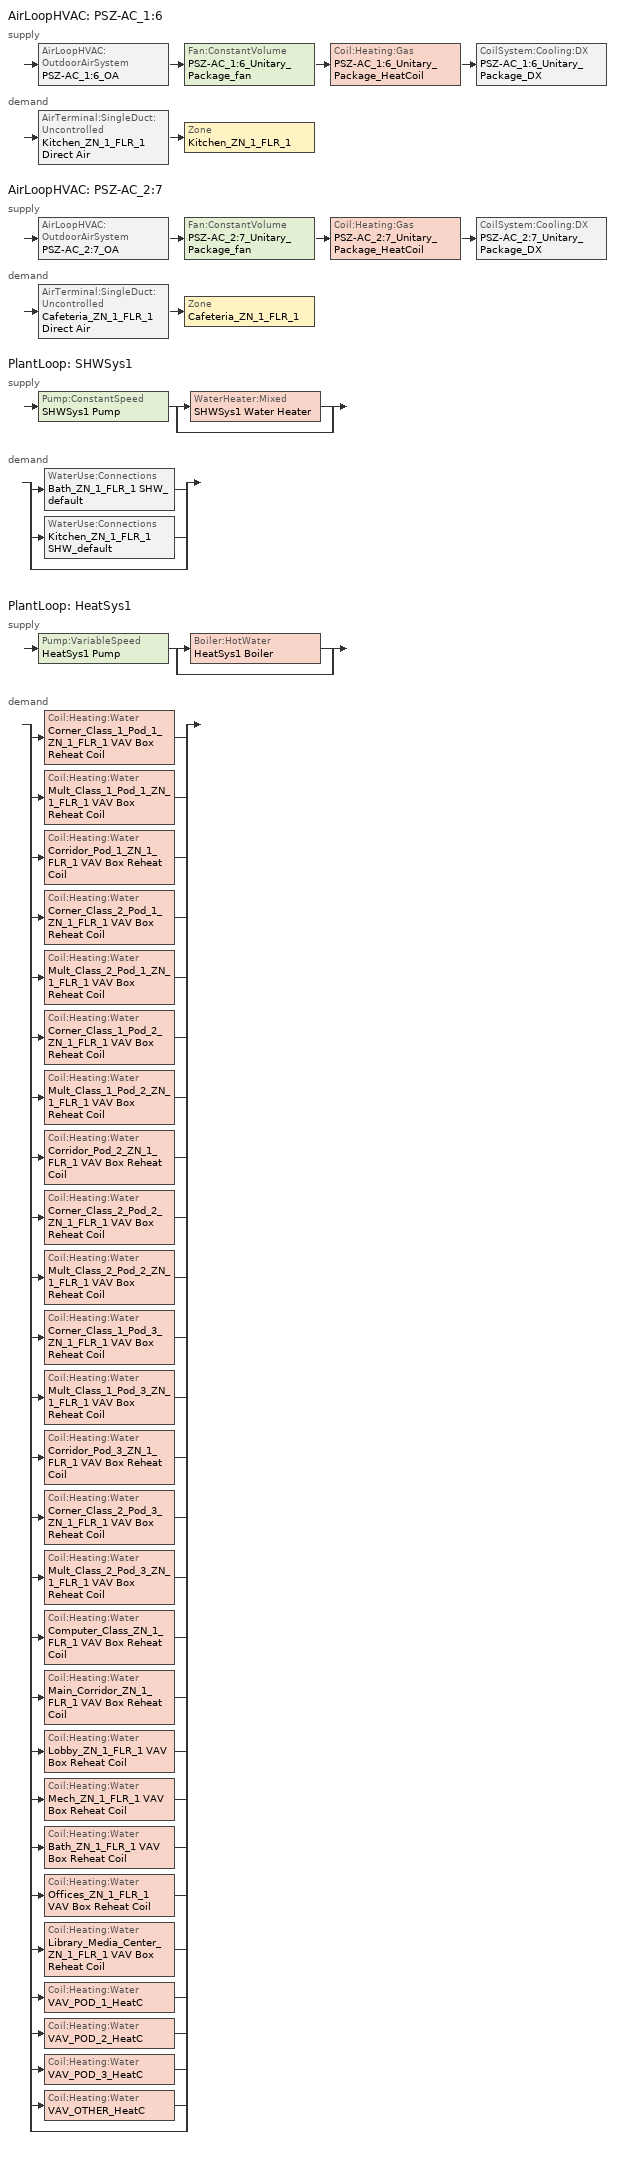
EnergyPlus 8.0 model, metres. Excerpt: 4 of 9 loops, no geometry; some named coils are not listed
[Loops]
AirLoopHVAC 'PSZ-AC_1:6'
 supply: AirLoopHVAC:OutdoorAirSystem 'PSZ-AC_1:6_OA' > Fan:ConstantVolume 'PSZ-AC_1:6_Unitary_Package_fan' > Coil:Heating:Gas 'PSZ-AC_1:6_Unitary_Package_HeatCoil' > CoilSystem:Cooling:DX 'PSZ-AC_1:6_Unitary_Package_DX'
 demand: AirTerminal:SingleDuct:Uncontrolled 'Kitchen_ZN_1_FLR_1 Direct Air' > Zone 'Kitchen_ZN_1_FLR_1'
AirLoopHVAC 'PSZ-AC_2:7'
 supply: AirLoopHVAC:OutdoorAirSystem 'PSZ-AC_2:7_OA' > Fan:ConstantVolume 'PSZ-AC_2:7_Unitary_Package_fan' > Coil:Heating:Gas 'PSZ-AC_2:7_Unitary_Package_HeatCoil' > CoilSystem:Cooling:DX 'PSZ-AC_2:7_Unitary_Package_DX'
 demand: AirTerminal:SingleDuct:Uncontrolled 'Cafeteria_ZN_1_FLR_1 Direct Air' > Zone 'Cafeteria_ZN_1_FLR_1'
PlantLoop 'SHWSys1'
 supply: Pump:ConstantSpeed 'SHWSys1 Pump' > split
  | WaterHeater:Mixed 'SHWSys1 Water Heater'
  | bypass
 demand: split
  | WaterUse:Connections 'Bath_ZN_1_FLR_1 SHW_default'
  | WaterUse:Connections 'Kitchen_ZN_1_FLR_1 SHW_default'
  | bypass
PlantLoop 'HeatSys1'
 supply: Pump:VariableSpeed 'HeatSys1 Pump' > split
  | Boiler:HotWater 'HeatSys1 Boiler'
  | bypass
 demand: split
  | Coil:Heating:Water 'Corner_Class_1_Pod_1_ZN_1_FLR_1 VAV Box Reheat Coil'
  | Coil:Heating:Water 'Mult_Class_1_Pod_1_ZN_1_FLR_1 VAV Box Reheat Coil'
  | Coil:Heating:Water 'Corridor_Pod_1_ZN_1_FLR_1 VAV Box Reheat Coil'
  | Coil:Heating:Water 'Corner_Class_2_Pod_1_ZN_1_FLR_1 VAV Box Reheat Coil'
  | Coil:Heating:Water 'Mult_Class_2_Pod_1_ZN_1_FLR_1 VAV Box Reheat Coil'
  | Coil:Heating:Water 'Corner_Class_1_Pod_2_ZN_1_FLR_1 VAV Box Reheat Coil'
  | Coil:Heating:Water 'Mult_Class_1_Pod_2_ZN_1_FLR_1 VAV Box Reheat Coil'
  | Coil:Heating:Water 'Corridor_Pod_2_ZN_1_FLR_1 VAV Box Reheat Coil'
  | Coil:Heating:Water 'Corner_Class_2_Pod_2_ZN_1_FLR_1 VAV Box Reheat Coil'
  | Coil:Heating:Water 'Mult_Class_2_Pod_2_ZN_1_FLR_1 VAV Box Reheat Coil'
  | Coil:Heating:Water 'Corner_Class_1_Pod_3_ZN_1_FLR_1 VAV Box Reheat Coil'
  | Coil:Heating:Water 'Mult_Class_1_Pod_3_ZN_1_FLR_1 VAV Box Reheat Coil'
  | Coil:Heating:Water 'Corridor_Pod_3_ZN_1_FLR_1 VAV Box Reheat Coil'
  | Coil:Heating:Water 'Corner_Class_2_Pod_3_ZN_1_FLR_1 VAV Box Reheat Coil'
  | Coil:Heating:Water 'Mult_Class_2_Pod_3_ZN_1_FLR_1 VAV Box Reheat Coil'
  | Coil:Heating:Water 'Computer_Class_ZN_1_FLR_1 VAV Box Reheat Coil'
  | Coil:Heating:Water 'Main_Corridor_ZN_1_FLR_1 VAV Box Reheat Coil'
  | Coil:Heating:Water 'Lobby_ZN_1_FLR_1 VAV Box Reheat Coil'
  | Coil:Heating:Water 'Mech_ZN_1_FLR_1 VAV Box Reheat Coil'
  | Coil:Heating:Water 'Bath_ZN_1_FLR_1 VAV Box Reheat Coil'
  | Coil:Heating:Water 'Offices_ZN_1_FLR_1 VAV Box Reheat Coil'
  | Coil:Heating:Water 'Library_Media_Center_ZN_1_FLR_1 VAV Box Reheat Coil'
  | Coil:Heating:Water 'VAV_POD_1_HeatC'
  | Coil:Heating:Water 'VAV_POD_2_HeatC'
  | Coil:Heating:Water 'VAV_POD_3_HeatC'
  | Coil:Heating:Water 'VAV_OTHER_HeatC'
  | bypass
[DesignSpecification:OutdoorAir]
Name | Outdoor Air Method | Outdoor Air Flow per Zone | Outdoor Air Flow per Zone Floor Area | Outdoor Air Flow per Person
SZ DSOA Kitchen_ZN_1_FLR_1 | Flow/Zone | 2.359737
SZ DSOA Cafeteria_ZN_1_FLR_1 | Flow/Area |  | 0.0047241
CM DSOA Cafeteria_ZN_1_FLR_1 | Sum |  | 0.000914343 | 0.0035394
[DesignSpecification:ZoneAirDistribution]
CM DSZAD Cafeteria_ZN_1_FLR_1: Zone Air Distribution Effectiveness in Cooling Mode=1; Zone Air Distribution Effectiveness in Heating Mode=1
[Sizing:Zone] Zone Cooling Design Supply Air Temperature Input Method=SupplyAirTemperature; Zone Cooling Design Supply Air Temperature=12.8; Zone Heating Design Supply Air Temperature Input Method=SupplyAirTemperature; Zone Heating Design Supply Air Temperature=40; Zone Cooling Design Supply Air Humidity Ratio=0.0085; Zone Heating Design Supply Air Humidity Ratio=0.008; Zone Heating Sizing Factor=0; Zone Cooling Sizing Factor=0; Cooling Design Air Flow Method=DesignDay; Cooling Design Air Flow Rate=0; Cooling Minimum Air Flow=0; Cooling Minimum Air Flow Fraction=0; Heating Design Air Flow Method=DesignDay; Heating Design Air Flow Rate=0
Name | Design Specification Outdoor Air Object
Kitchen_ZN_1_FLR_1 | SZ DSOA Kitchen_ZN_1_FLR_1
Cafeteria_ZN_1_FLR_1 | SZ DSOA Cafeteria_ZN_1_FLR_1
[Sizing:System] Type of Load to Size On=Sensible; Design Outdoor Air Flow Rate=AUTOSIZE; Minimum System Air Flow Ratio=1; Preheat Design Temperature=7; Preheat Design Humidity Ratio=0.008; Precool Design Temperature=12.8; Precool Design Humidity Ratio=0.008; Central Cooling Design Supply Air Temperature=12.8; Central Heating Design Supply Air Temperature=40; Sizing Option=Coincident; 100 Outdoor Air in Cooling=No; 100 Outdoor Air in Heating=No; Central Cooling Design Supply Air Humidity Ratio=0.0085; Central Heating Design Supply Air Humidity Ratio=0.008; Cooling Design Air Flow Method=DesignDay; Cooling Design Air Flow Rate=0; Heating Design Air Flow Method=DesignDay; Heating Design Air Flow Rate=0; System Outdoor Air Method=ZoneSum
PSZ-AC_1:6; PSZ-AC_2:7
[Sizing:Plant] Loop Type=Heating
Name | Design Loop Exit Temperature | Loop Design Temperature Difference
SHWSys1 | 60 | 5
HeatSys1 | 82 | 11
[ZoneControl:Thermostat] Control Type Schedule=Dual Zone Control Type Sched
Name | Zone or ZoneList | Control 1
Kitchen_ZN_1_FLR_1 Thermostat | Kitchen_ZN_1_FLR_1 | Kitchen_ZN_1_FLR_1 DualSPSched
Cafeteria_ZN_1_FLR_1 Thermostat | Cafeteria_ZN_1_FLR_1 | Cafeteria_ZN_1_FLR_1 DualSPSched
[ThermostatSetpoint:DualSetpoint] Heating Setpoint Temperature Schedule=HTGSETP_SCH_NO_OPTIMUM; Cooling Setpoint Temperature Schedule=CLGSETP_SCH_NO_OPTIMUM
Kitchen_ZN_1_FLR_1 DualSPSched; Cafeteria_ZN_1_FLR_1 DualSPSched
[AirTerminal:SingleDuct:Uncontrolled] Availability Schedule=ALWAYS_ON; Maximum Air Flow Rate=AUTOSIZE
Kitchen_ZN_1_FLR_1 Direct Air; Cafeteria_ZN_1_FLR_1 Direct Air
[Zone equipment]
Kitchen_ZN_1_FLR_1: Kitchen_ZN_1_FLR_1 Exhaust Fan, Kitchen_ZN_1_FLR_1 Direct Air
Cafeteria_ZN_1_FLR_1: Cafeteria_ZN_1_FLR_1 Direct Air
[Fan:ConstantVolume] Availability Schedule=HVACOperationSchd; Fan Total Efficiency=0.56875; Pressure Rise=622.5; Maximum Flow Rate=AUTOSIZE; Motor Efficiency=0.875; Motor In Airstream Fraction=1
PSZ-AC_1:6_Unitary_Package_fan; PSZ-AC_2:7_Unitary_Package_fan
[Fan:ZoneExhaust]
Kitchen_ZN_1_FLR_1 Exhaust Fan: Availability Schedule=Kitchen_Exhaust_SCH; Fan Total Efficiency=0.16; Pressure Rise=125; Maximum Flow Rate=2.359737; EndUse Subcategory=Zone Exhaust Fans
[Coil:Cooling:DX:TwoSpeed] Availability Schedule=ALWAYS_ON; High Speed Rated Sensible Heat Ratio=0.69166; Low Speed Gross Rated Sensible Heat Ratio=0.69166
Name | High Speed Gross Rated Total Cooling Capacity | High Speed Gross Rated Cooling COP | High Speed Rated Air Flow Rate | Total Cooling Capacity Function of Temperature Curve | Total Cooling Capacity Function of Flow Fraction Curve | Energy Input Ratio Function of Temperature Curve | Energy Input Ratio Function of Flow Fraction Curve | Part Load Fraction Correlation Curve | Low Speed Gross Rated Total Cooling Capacity | Low Speed Gross Rated Cooling COP | Low Speed Rated Air Flow Rate | Low Speed Total Cooling Capacity Function of Temperature Curve | Low Speed Energy Input Ratio Function of Temperature Curve
PSZ-AC_1:6_Unitary_Package_CoolCoil | 55096.06 | 3.2994 | 2.35974 | PSZ-AC_1:6_Unitary_PackagecoolCapFT | PSZ-AC_1:6_Unitary_PackagecoolFFF | PSZ-AC_1:6_Unitary_PackagecoolEIRFT | PSZ-AC_1:6_Unitary_PackagecoolEIRFFF | PSZ-AC_1:6_Unitary_PackagecoolPLR | 55096.06 | 3.2994 | 2.35974 | PSZ-AC_1:6_Unitary_PackagecoolCapFT | PSZ-AC_1:6_Unitary_PackagecoolEIRFT
PSZ-AC_2:7_Unitary_Package_CoolCoil | 34744.57 | 3.49917 | 1.48809 | PSZ-AC_2:7_Unitary_PackagecoolCapFT | PSZ-AC_2:7_Unitary_PackagecoolFFF | PSZ-AC_2:7_Unitary_PackagecoolEIRFT | PSZ-AC_2:7_Unitary_PackagecoolEIRFFF | PSZ-AC_2:7_Unitary_PackagecoolPLR | 34744.57 | 3.49917 | 1.48809 | PSZ-AC_2:7_Unitary_PackagecoolCapFT | PSZ-AC_2:7_Unitary_PackagecoolEIRFT
[Coil:Heating:Water] Availability Schedule=ALWAYS_ON; UFactor Times Area Value=AUTOSIZE; Maximum Water Flow Rate=AUTOSIZE; Performance Input Method=UFactorTimesAreaAndDesignWaterFlowRate; Rated Capacity=AUTOSIZE; Rated Inlet Water Temperature=82.2; Rated Inlet Air Temperature=12.8; Rated Outlet Water Temperature=71.1; Rated Outlet Air Temperature=40
Corner_Class_1_Pod_1_ZN_1_FLR_1 VAV Box Reheat Coil; Mult_Class_1_Pod_1_ZN_1_FLR_1 VAV Box Reheat Coil; Corridor_Pod_1_ZN_1_FLR_1 VAV Box Reheat Coil; Corner_Class_2_Pod_1_ZN_1_FLR_1 VAV Box Reheat Coil; Mult_Class_2_Pod_1_ZN_1_FLR_1 VAV Box Reheat Coil; Corner_Class_1_Pod_2_ZN_1_FLR_1 VAV Box Reheat Coil; Mult_Class_1_Pod_2_ZN_1_FLR_1 VAV Box Reheat Coil; Corridor_Pod_2_ZN_1_FLR_1 VAV Box Reheat Coil; Corner_Class_2_Pod_2_ZN_1_FLR_1 VAV Box Reheat Coil; Mult_Class_2_Pod_2_ZN_1_FLR_1 VAV Box Reheat Coil; Corner_Class_1_Pod_3_ZN_1_FLR_1 VAV Box Reheat Coil; Mult_Class_1_Pod_3_ZN_1_FLR_1 VAV Box Reheat Coil; Corridor_Pod_3_ZN_1_FLR_1 VAV Box Reheat Coil; Corner_Class_2_Pod_3_ZN_1_FLR_1 VAV Box Reheat Coil; Mult_Class_2_Pod_3_ZN_1_FLR_1 VAV Box Reheat Coil; Computer_Class_ZN_1_FLR_1 VAV Box Reheat Coil; Main_Corridor_ZN_1_FLR_1 VAV Box Reheat Coil; Lobby_ZN_1_FLR_1 VAV Box Reheat Coil; Mech_ZN_1_FLR_1 VAV Box Reheat Coil; Bath_ZN_1_FLR_1 VAV Box Reheat Coil; Offices_ZN_1_FLR_1 VAV Box Reheat Coil; Library_Media_Center_ZN_1_FLR_1 VAV Box Reheat Coil
[Coil:Heating:Gas] Availability Schedule=ALWAYS_ON; Gas Burner Efficiency=0.7925; Nominal Capacity=AUTOSIZE
PSZ-AC_1:6_Unitary_Package_HeatCoil; PSZ-AC_2:7_Unitary_Package_HeatCoil
[CoilSystem:Cooling:DX] Availability Schedule=ALWAYS_ON
Name | Cooling Coil
PSZ-AC_1:6_Unitary_Package_DX | PSZ-AC_1:6_Unitary_Package_CoolCoil
PSZ-AC_2:7_Unitary_Package_DX | PSZ-AC_2:7_Unitary_Package_CoolCoil
[Controller:OutdoorAir] Maximum Outdoor Air Flow Rate=AUTOSIZE; Economizer Control Type=DifferentialDryBulb; Economizer Control Action Type=ModulateFlow; Lockout Type=NoLockout; Minimum Limit Type=FixedMinimum
Name | Minimum Outdoor Air Flow Rate | Minimum Outdoor Air Schedule | Maximum Fraction of Outdoor Air Schedule | Mechanical Ventilation Controller
PSZ-AC_1:6_OA_Controller | AUTOSIZE | Kitchen_Exhaust_SCH | PSZ1_6_Timestep_Econ_Eff_SCH
PSZ-AC_2:7_OA_Controller | 0 | MinOA_MotorizedDamper_Sched | PSZ2_7_Timestep_Econ_Eff_SCH | Cafeteria_DCV
[Controller:MechanicalVentilation]
Cafeteria_DCV: Availability Schedule=MinOA_Sched; Demand Controlled Ventilation=Yes; System Outdoor Air Method=ZoneSum; Zone 1=Cafeteria_ZN_1_FLR_1; Design Specification Outdoor Air Object Name 1=CM DSOA Cafeteria_ZN_1_FLR_1; Design Specification Zone Air Distribution Object Name 1=CM DSZAD Cafeteria_ZN_1_FLR_1
[AirLoopHVAC] Design Supply Air Flow Rate=AUTOSIZE
PSZ-AC_1:6; PSZ-AC_2:7
[Pump:VariableSpeed]
HeatSys1 Pump: Rated Flow Rate=AUTOSIZE; Rated Pump Head=179352; Rated Power Consumption=AUTOSIZE; Motor Efficiency=0.9; Fraction of Motor Inefficiencies to Fluid Stream=0; Coefficient 1 of the Part Load Performance Curve=0; Coefficient 2 of the Part Load Performance Curve=1; Coefficient 3 of the Part Load Performance Curve=0; Coefficient 4 of the Part Load Performance Curve=0; Minimum Flow Rate=0; Pump Control Type=Intermittent
[Pump:ConstantSpeed]
SHWSys1 Pump: Rated Flow Rate=autosize; Rated Pump Head=29891; Rated Power Consumption=AUTOSIZE; Motor Efficiency=0.3; Fraction of Motor Inefficiencies to Fluid Stream=0; Pump Control Type=Intermittent
[Boiler:HotWater]
HeatSys1 Boiler: Fuel Type=NATURALGAS; Nominal Capacity=436957; Nominal Thermal Efficiency=0.75; Efficiency Curve Temperature Evaluation Variable=LeavingBoiler; Normalized Boiler Efficiency Curve=HeatSys1 Boiler Efficiency Curve; Design Water Outlet Temperature=81; Design Water Flow Rate=AUTOSIZE; Minimum Part Load Ratio=0; Maximum Part Load Ratio=1.2; Optimum Part Load Ratio=1; Water Outlet Upper Temperature Limit=95; Boiler Flow Mode=LeavingSetpointModulated; Parasitic Electric Load=0; Sizing Factor=1
[WaterHeater:Mixed] Deadband Temperature Difference=2; Maximum Temperature Limit=82.2222; Heater Control Type=Cycle
Name | Tank Volume | Setpoint Temperature Schedule | Heater Maximum Capacity | Heater Fuel Type | Heater Thermal Efficiency | Off Cycle Parasitic Fuel Consumption Rate | Off Cycle Parasitic Fuel Type | Off Cycle Parasitic Heat Fraction to Tank | On Cycle Parasitic Fuel Consumption Rate | On Cycle Parasitic Fuel Type | Ambient Temperature Indicator | Ambient Temperature Zone | Off Cycle Loss Coefficient to Ambient Temperature | On Cycle Loss Coefficient to Ambient Temperature | Use Side Effectiveness | Source Side Effectiveness | Use Side Design Flow Rate | Source Side Design Flow Rate | Indirect Water Heating Recovery Time | Heater Minimum Capacity | Peak Use Flow Rate | Use Flow Rate Fraction Schedule | Cold Water Supply Temperature Schedule
SHWSys1 Water Heater | 0.75708 | SHWSys1 Water Heater Setpoint Temperature Schedule Name | 58614.21 | NATURALGAS | 0.805127 | 843 | NATURALGAS | 0.8 | 843 | NATURALGAS | zone | MECH_ZN_1_FLR_1 | 9.64329 | 9.64329 | 1 | 1 | AUTOSIZE | AUTOSIZE | 1.5
SHW Booster Water Heater | 0.0227125 | Booster Water Setpoint Temp Schedule | 6000 | Electricity | 1 |  | Electricity | 0 |  |  | Zone | KITCHEN_ZN_1_FLR_1 | 2.25797 | 2.25797 |  |  |  |  |  | 0 | 6.30902e-05 | BLDG_SWH_SCH | Booster Water Inlet Temp Schedule
[PlantLoop] Fluid Type=Water; Minimum Loop Temperature=10; Maximum Loop Flow Rate=AUTOSIZE; Minimum Loop Flow Rate=0; Plant Loop Volume=AUTOSIZE; Load Distribution Scheme=Optimal
Name | Plant Equipment Operation Scheme | Maximum Loop Temperature
SHWSys1 | SHWSys1 Loop Operation Scheme List | 60
HeatSys1 | HeatSys1 Loop Operation Scheme List | 100
[PlantEquipmentList]
SHWSys1 Equipment List: SHWSys1 Water Heater
HeatSys1 Equipment List: HeatSys1 Boiler
[PlantEquipmentOperation:HeatingLoad] Load Range 1 Lower Limit=0; Load Range 1 Upper Limit=1e+15
Name | Range 1 Equipment List
SHWSys1 Operation Scheme | SHWSys1 Equipment List
HeatSys1 Operation Scheme | HeatSys1 Equipment List
[PlantEquipmentOperationSchemes] Control Scheme 1 Schedule=PlantOnSched
Name | Control Scheme 1
SHWSys1 Loop Operation Scheme List | SHWSys1 Operation Scheme
HeatSys1 Loop Operation Scheme List | HeatSys1 Operation Scheme
[EnergyManagementSystem:Sensor]
Name | OutputVariable or OutputMeter Index Key | OutputVariable or OutputMeter
KITCHEN_ZN_1_FLR_1_Temp | KITCHEN_ZN_1_FLR_1 Air Node | System Node Temperature
PSZ1_6_OAFlowMass | PSZ-AC_1:6_OAInlet Node | System Node Mass Flow Rate
PSZ1_6_HeatingRTF | PSZ-AC_1:6_Unitary_Package_HeatCoil | Heating Coil Runtime Fraction
PSZ1_6_RTF | PSZ-AC_1:6_Unitary_Package_CoolCoil | Cooling Coil Runtime Fraction
PSZ1_6_SpeedRatio | PSZ-AC_1:6_Unitary_Package_DX | Coil System Compressor Speed Ratio
PSZ1_6_Econo_Status | PSZ-AC_1:6 | Air System Outdoor Air Economizer Status
CAFETERIA_ZN_1_FLR_1_Temp | CAFETERIA_ZN_1_FLR_1 Air Node | System Node Temperature
PSZ2_7_OAFlowMass | PSZ-AC_2:7_OAInlet Node | System Node Mass Flow Rate
PSZ2_7_HeatingRTF | PSZ-AC_2:7_Unitary_Package_HeatCoil | Heating Coil Runtime Fraction
PSZ2_7_RTF | PSZ-AC_2:7_Unitary_Package_CoolCoil | Cooling Coil Runtime Fraction
PSZ2_7_SpeedRatio | PSZ-AC_2:7_Unitary_Package_DX | Coil System Compressor Speed Ratio
PSZ2_7_Econo_Status | PSZ-AC_2:7 | Air System Outdoor Air Economizer Status
BoilerPLR | HeatSys1 Boiler | Boiler Part Load Ratio
[EnergyManagementSystem:Actuator] Actuated Component Type=Fan; Actuated Component Control Type=Fan Pressure Rise
Name | Actuated Component Unique
PSZ1_6_Fan_Pressure | PSZ-AC_1:6_Unitary_Package_fan
PSZ2_7_Fan_Pressure | PSZ-AC_2:7_Unitary_Package_fan
[EnergyManagementSystem:Program]
PSZ2_5_Fan_Control: IF PSZ2_5_Number_of_Stages == 1; Return; ENDIF; IF PSZ2_5_HeatingRTF > 0; SET PSZ2_5_Heating = PSZ2_5_HeatingRTF; SET PSZ2_5_Ven = 1 - PSZ2_5_HeatingRTF; SET PSZ2_5_Eco = 0; SET PSZ2_5_Stage1 = 0; SET PSZ2_5_Stage2 = 0; ELSE; SET PSZ2_5_Heating = 0; SET PSZ2_5_EcoSpeed = PSZ2_5_VenSpeed; IF PSZ2_5_SpeedRatio == 0; IF PSZ2_5_RTF > 0; SET PSZ2_5_Stage1 = PSZ2_5_RTF; SET PSZ2_5_Stage2 = 0; SET PSZ2_5_Ven = 1-PSZ2_5_RTF; SET PSZ2_5_Eco = 0; IF PSZ2_5_OAFlowMass > (PSZ2_5_OADesignMass * PSZ2_5_OASch); SET PSZ2_5_Stage1Speed = 1.0; ENDIF; ELSE; SET PSZ2_5_Stage1 = 0; SET PSZ2_5_Stage2 = 0; IF PSZ2_5_OAFlowMass > (PSZ2_5_OADesignMass * PSZ2_5_OASch); SET PSZ2_5_Eco = 1.0; SET PSZ2_5_Ven = 0; SET PSZ2_5_Exp_DAT = PSZ2_5_DAT_Rqd - (1-PSZ2_5_VenSpeed) * GYM_ZN_1_FLR_1_Temp; SET PSZ2_5_Exp_DAT = PSZ2_5_Exp_DAT/PSZ2_5_VenSpeed; IF OAT_F > PSZ2_5_Exp_DAT; SET PSZ2_5_EcoSpeed = PSZ2_5_Stage2Speed; ENDIF; ELSE; SET PSZ2_5_Eco = 0; SET PSZ2_5_Ven = 1.0; ENDIF; ENDIF; ELSE; SET PSZ2_5_Stage1 = 1- PSZ2_5_SpeedRatio; SET PSZ2_5_Stage2 = PSZ2_5_SpeedRatio; SET PSZ2_5_Ven = 0; SET PSZ2_5_Eco = 0; IF PSZ2_5_OAFlowMass > (PSZ2_5_OADesignMass * PSZ2_5_OASch); SET PSZ2_5_Stage1Speed = 1.0; ENDIF; ENDIF; ENDIF; SET PSZ2_5_FPR = PSZ2_5_Ven * (PSZ2_5_VenSpeed ^ PSZ2_5_FanPwrExponent); SET PSZ2_5_FPR = PSZ2_5_FPR + PSZ2_5_Eco * (PSZ2_5_EcoSpeed ^ PSZ2_5_FanPwrExponent); SET PSZ2_5_FPR_1 = PSZ2_5_Stage1 * (PSZ2_5_Stage1Speed ^ PSZ2_5_FanPwrExponent); SET PSZ2_5_FPR = PSZ2_5_FPR + PSZ2_5_FPR_1; SET PSZ2_5_FPR_2 = PSZ2_5_Stage2 * (PSZ2_5_Stage2Speed ^ PSZ2_5_FanPwrExponent); SET PSZ2_5_FPR = PSZ2_5_FPR + PSZ2_5_FPR_2; SET PSZ2_5_FPR_3 = PSZ2_5_Heating * (PSZ2_5_HeatSpeed ^ PSZ2_5_FanPwrExponent); SET PSZ2_5_FanPwrRatio = PSZ2_5_FPR +  PSZ2_5_FPR_3; SET PSZ2_5_Fan_Pressure = PSZ2_5_Fan_DesignPressure * PSZ2_5_FanPwrRatio
PSZ1_6_Economizer_CTRL_Prog: SET PSZ1_6_Timestep_Econ_Eff = 0.7; SET PSZ1_6_MaxE = 0.7; SET PSZ1_6_DAT_Rqd = (PSZ1_6_DAT_Rqd*1.8) +32; SET OAT_F = (OAT_F*1.8) +32; SET OAwb_F = (OAwb_F*1.8) +32; IF PSZ1_6_OAFlowMass > (PSZ1_6_OADesignMass * PSZ1_6_OASch); SET PSZ1_6_Econo_Active = 1; ELSE; SET PSZ1_6_Econo_Active = 0; ENDIF; SET PSZ1_6_dT_Needed = 75 - PSZ1_6_DAT_Rqd; SET PSZ1_6_Cool_Des_dT = ((98*0.15) + (75*(1-0.15))) - 55; SET PSZ1_6_Cool_Load = PSZ1_6_dT_Needed/ PSZ1_6_Cool_Des_dT; IF PSZ1_6_Cool_Load > 1; SET PSZ1_6_Cool_Load = 1; ELSEIF PSZ1_6_Cool_Load < 0; SET PSZ1_6_Cool_Load = 0; ENDIF; IF PSZ1_6_Econo_Active == 1; SET PSZ1_6_Stage = PSZ1_6_Number_of_Stages; IF PSZ1_6_Stage == 2; IF PSZ1_6_Cool_Load < 0.6; SET PSZ1_6_Timestep_Econ_Eff = PSZ1_6_MaxE; ELSE; SET PSZ1_6_ECO_Eff = 0-2.18919863612305; SET PSZ1_6_ECO_Eff = PSZ1_6_ECO_Eff + (0-0.674461284910428 * PSZ1_6_Cool_Load); SET PSZ1_6_ECO_Eff = PSZ1_6_ECO_Eff + (0.000459106275872404 * (OAT_F^2)); SET PSZ1_6_ECO_Eff = PSZ1_6_ECO_Eff + (0-0.00000484778537945252 * (OAT_F^3)); SET PSZ1_6_ECO_Eff = PSZ1_6_ECO_Eff + (0.182915713033586 * OAwb_F); SET PSZ1_6_ECO_Eff = PSZ1_6_ECO_Eff + (0-0.00382838660261133 * (OAwb_F^2)); SET PSZ1_6_ECO_Eff = PSZ1_6_ECO_Eff + (0.0000255567460240583 * (OAwb_F^3)); SET PSZ1_6_Timestep_Econ_Eff = PSZ1_6_ECO_Eff; ENDIF; ELSE; SET PSZ1_6_ECO_Eff = 2.36337942464462; SET PSZ1_6_ECO_Eff = PSZ1_6_ECO_Eff + (0-0.409939515512619 * PSZ1_6_Cool_Load); SET PSZ1_6_ECO_Eff = PSZ1_6_ECO_Eff + (0-0.0565205596792225 * OAwb_F); SET PSZ1_6_ECO_Eff = PSZ1_6_ECO_Eff + (0-0.0000632612294169389 * (OAT_F^2)); SET PSZ1_6_Timestep_Econ_Eff = PSZ1_6_ECO_Eff + (0.000571724868775081 * (OAwb_F^2)); ENDIF; IF PSZ1_6_Timestep_Econ_Eff > PSZ1_6_MaxE; SET PSZ1_6_Timestep_Econ_Eff = PSZ1_6_MaxE; ELSEIF PSZ1_6_Timestep_Econ_Eff < (PSZ1_6_OADesignMass * PSZ1_6_OASch); SET PSZ1_6_Timestep_Econ_Eff = (PSZ1_6_OADesignMass * PSZ1_6_OASch); ENDIF; ENDIF
PSZ1_6_Fan_Control: IF PSZ1_6_Number_of_Stages == 1; Return; ENDIF; IF PSZ1_6_HeatingRTF > 0; SET PSZ1_6_Heating = PSZ1_6_HeatingRTF; SET PSZ1_6_Ven = 1 - PSZ1_6_HeatingRTF; SET PSZ1_6_Eco = 0; SET PSZ1_6_Stage1 = 0; SET PSZ1_6_Stage2 = 0; ELSE; SET PSZ1_6_Heating = 0; SET PSZ1_6_EcoSpeed = PSZ1_6_VenSpeed; IF PSZ1_6_SpeedRatio == 0; IF PSZ1_6_RTF > 0; SET PSZ1_6_Stage1 = PSZ1_6_RTF; SET PSZ1_6_Stage2 = 0; SET PSZ1_6_Ven = 1-PSZ1_6_RTF; SET PSZ1_6_Eco = 0; IF PSZ1_6_OAFlowMass > (PSZ1_6_OADesignMass * PSZ1_6_OASch); SET PSZ1_6_Stage1Speed = 1.0; ENDIF; ELSE; SET PSZ1_6_Stage1 = 0; SET PSZ1_6_Stage2 = 0; IF PSZ1_6_OAFlowMass > (PSZ1_6_OADesignMass * PSZ1_6_OASch); SET PSZ1_6_Eco = 1.0; SET PSZ1_6_Ven = 0; SET PSZ1_6_Exp_DAT = PSZ1_6_DAT_Rqd - (1-PSZ1_6_VenSpeed) * KITCHEN_ZN_1_FLR_1_Temp; SET PSZ1_6_Exp_DAT = PSZ1_6_Exp_DAT/PSZ1_6_VenSpeed; IF OAT_F > PSZ1_6_Exp_DAT; SET PSZ1_6_EcoSpeed = PSZ1_6_Stage2Speed; ENDIF; ELSE; SET PSZ1_6_Eco = 0; SET PSZ1_6_Ven = 1.0; ENDIF; ENDIF; ELSE; SET PSZ1_6_Stage1 = 1- PSZ1_6_SpeedRatio; SET PSZ1_6_Stage2 = PSZ1_6_SpeedRatio; SET PSZ1_6_Ven = 0; SET PSZ1_6_Eco = 0; IF PSZ1_6_OAFlowMass > (PSZ1_6_OADesignMass * PSZ1_6_OASch); SET PSZ1_6_Stage1Speed = 1.0; ENDIF; ENDIF; ENDIF; SET PSZ1_6_FPR = PSZ1_6_Ven * (PSZ1_6_VenSpeed ^ PSZ1_6_FanPwrExponent); SET PSZ1_6_FPR = PSZ1_6_FPR + PSZ1_6_Eco * (PSZ1_6_EcoSpeed ^ PSZ1_6_FanPwrExponent); SET PSZ1_6_FPR_1 = PSZ1_6_Stage1 * (PSZ1_6_Stage1Speed ^ PSZ1_6_FanPwrExponent); SET PSZ1_6_FPR = PSZ1_6_FPR + PSZ1_6_FPR_1; SET PSZ1_6_FPR_2 = PSZ1_6_Stage2 * (PSZ1_6_Stage2Speed ^ PSZ1_6_FanPwrExponent); SET PSZ1_6_FPR = PSZ1_6_FPR + PSZ1_6_FPR_2; SET PSZ1_6_FPR_3 = PSZ1_6_Heating * (PSZ1_6_HeatSpeed ^ PSZ1_6_FanPwrExponent); SET PSZ1_6_FanPwrRatio = PSZ1_6_FPR +  PSZ1_6_FPR_3; SET PSZ1_6_Fan_Pressure = PSZ1_6_Fan_DesignPressure * PSZ1_6_FanPwrRatio
PSZ2_7_Economizer_CTRL_Prog: SET PSZ2_7_Timestep_Econ_Eff = 0.7; SET PSZ2_7_MaxE = 0.7; SET PSZ2_7_DAT_Rqd = (PSZ2_7_DAT_Rqd*1.8) +32; SET OAT_F = (OAT_F*1.8) +32; SET OAwb_F = (OAwb_F*1.8) +32; IF PSZ2_7_OAFlowMass > (PSZ2_7_OADesignMass * PSZ2_7_OASch); SET PSZ2_7_Econo_Active = 1; ELSE; SET PSZ2_7_Econo_Active = 0; ENDIF; SET PSZ2_7_dT_Needed = 75 - PSZ2_7_DAT_Rqd; SET PSZ2_7_Cool_Des_dT = ((98*0.15) + (75*(1-0.15))) - 55; SET PSZ2_7_Cool_Load = PSZ2_7_dT_Needed/ PSZ2_7_Cool_Des_dT; IF PSZ2_7_Cool_Load > 1; SET PSZ2_7_Cool_Load = 1; ELSEIF PSZ2_7_Cool_Load < 0; SET PSZ2_7_Cool_Load = 0; ENDIF; IF PSZ2_7_Econo_Active == 1; SET PSZ2_7_Stage = PSZ2_7_Number_of_Stages; IF PSZ2_7_Stage == 2; IF PSZ2_7_Cool_Load < 0.6; SET PSZ2_7_Timestep_Econ_Eff = PSZ2_7_MaxE; ELSE; SET PSZ2_7_ECO_Eff = 0-2.18919863612305; SET PSZ2_7_ECO_Eff = PSZ2_7_ECO_Eff + (0-0.674461284910428 * PSZ2_7_Cool_Load); SET PSZ2_7_ECO_Eff = PSZ2_7_ECO_Eff + (0.000459106275872404 * (OAT_F^2)); SET PSZ2_7_ECO_Eff = PSZ2_7_ECO_Eff + (0-0.00000484778537945252 * (OAT_F^3)); SET PSZ2_7_ECO_Eff = PSZ2_7_ECO_Eff + (0.182915713033586 * OAwb_F); SET PSZ2_7_ECO_Eff = PSZ2_7_ECO_Eff + (0-0.00382838660261133 * (OAwb_F^2)); SET PSZ2_7_ECO_Eff = PSZ2_7_ECO_Eff + (0.0000255567460240583 * (OAwb_F^3)); SET PSZ2_7_Timestep_Econ_Eff = PSZ2_7_ECO_Eff; ENDIF; ELSE; SET PSZ2_7_ECO_Eff = 2.36337942464462; SET PSZ2_7_ECO_Eff = PSZ2_7_ECO_Eff + (0-0.409939515512619 * PSZ2_7_Cool_Load); SET PSZ2_7_ECO_Eff = PSZ2_7_ECO_Eff + (0-0.0565205596792225 * OAwb_F); SET PSZ2_7_ECO_Eff = PSZ2_7_ECO_Eff + (0-0.0000632612294169389 * (OAT_F^2)); SET PSZ2_7_Timestep_Econ_Eff = PSZ2_7_ECO_Eff + (0.000571724868775081 * (OAwb_F^2)); ENDIF; IF PSZ2_7_Timestep_Econ_Eff > PSZ2_7_MaxE; SET PSZ2_7_Timestep_Econ_Eff = PSZ2_7_MaxE; ELSEIF PSZ2_7_Timestep_Econ_Eff < (PSZ2_7_OADesignMass * PSZ2_7_OASch); SET PSZ2_7_Timestep_Econ_Eff = (PSZ2_7_OADesignMass * PSZ2_7_OASch); ENDIF; ENDIF
PSZ2_7_Fan_Control: IF PSZ2_7_Number_of_Stages == 1; Return; ENDIF; IF PSZ2_7_HeatingRTF > 0; SET PSZ2_7_Heating = PSZ2_7_HeatingRTF; SET PSZ2_7_Ven = 1 - PSZ2_7_HeatingRTF; SET PSZ2_7_Eco = 0; SET PSZ2_7_Stage1 = 0; SET PSZ2_7_Stage2 = 0; ELSE; SET PSZ2_7_Heating = 0; SET PSZ2_7_EcoSpeed = PSZ2_7_VenSpeed; IF PSZ2_7_SpeedRatio == 0; IF PSZ2_7_RTF > 0; SET PSZ2_7_Stage1 = PSZ2_7_RTF; SET PSZ2_7_Stage2 = 0; SET PSZ2_7_Ven = 1-PSZ2_7_RTF; SET PSZ2_7_Eco = 0; IF PSZ2_7_OAFlowMass > (PSZ2_7_OADesignMass * PSZ2_7_OASch); SET PSZ2_7_Stage1Speed = 1.0; ENDIF; ELSE; SET PSZ2_7_Stage1 = 0; SET PSZ2_7_Stage2 = 0; IF PSZ2_7_OAFlowMass > (PSZ2_7_OADesignMass * PSZ2_7_OASch); SET PSZ2_7_Eco = 1.0; SET PSZ2_7_Ven = 0; SET PSZ2_7_Exp_DAT = PSZ2_7_DAT_Rqd - (1-PSZ2_7_VenSpeed) * CAFETERIA_ZN_1_FLR_1_Temp; SET PSZ2_7_Exp_DAT = PSZ2_7_Exp_DAT/PSZ2_7_VenSpeed; IF OAT_F > PSZ2_7_Exp_DAT; SET PSZ2_7_EcoSpeed = PSZ2_7_Stage2Speed; ENDIF; ELSE; SET PSZ2_7_Eco = 0; SET PSZ2_7_Ven = 1.0; ENDIF; ENDIF; ELSE; SET PSZ2_7_Stage1 = 1- PSZ2_7_SpeedRatio; SET PSZ2_7_Stage2 = PSZ2_7_SpeedRatio; SET PSZ2_7_Ven = 0; SET PSZ2_7_Eco = 0; IF PSZ2_7_OAFlowMass > (PSZ2_7_OADesignMass * PSZ2_7_OASch); SET PSZ2_7_Stage1Speed = 1.0; ENDIF; ENDIF; ENDIF; SET PSZ2_7_FPR = PSZ2_7_Ven * (PSZ2_7_VenSpeed ^ PSZ2_7_FanPwrExponent); SET PSZ2_7_FPR = PSZ2_7_FPR + PSZ2_7_Eco * (PSZ2_7_EcoSpeed ^ PSZ2_7_FanPwrExponent); SET PSZ2_7_FPR_1 = PSZ2_7_Stage1 * (PSZ2_7_Stage1Speed ^ PSZ2_7_FanPwrExponent); SET PSZ2_7_FPR = PSZ2_7_FPR + PSZ2_7_FPR_1; SET PSZ2_7_FPR_2 = PSZ2_7_Stage2 * (PSZ2_7_Stage2Speed ^ PSZ2_7_FanPwrExponent); SET PSZ2_7_FPR = PSZ2_7_FPR + PSZ2_7_FPR_2; SET PSZ2_7_FPR_3 = PSZ2_7_Heating * (PSZ2_7_HeatSpeed ^ PSZ2_7_FanPwrExponent); SET PSZ2_7_FanPwrRatio = PSZ2_7_FPR +  PSZ2_7_FPR_3; SET PSZ2_7_Fan_Pressure = PSZ2_7_Fan_DesignPressure * PSZ2_7_FanPwrRatio
VAV_POD_3_OPTIMUM_START_DETERMINATION_EMS_Program: SET VAV_POD_3_fan_size_volume = VAV_POD_3_fan_size_mass / 1.225; IF VAV_POD_3_fan_size_volume > 4.719474; SET CLGSETP_SCH_VAV_POD_3_Actuator = CLGSETP_SCH_YES_OPTIMUM_ORIGINAL_SENSOR; SET HTGSETP_SCH_VAV_POD_3_Actuator = HTGSETP_SCH_YES_OPTIMUM_ORIGINAL_SENSOR; Else; SET CLGSETP_SCH_VAV_POD_3_Actuator = NULL; SET HTGSETP_SCH_VAV_POD_3_Actuator = NULL; ENDIF
VAV_OTHER_OPTIMUM_START_DETERMINATION_EMS_Program: SET VAV_OTHER_fan_size_volume = VAV_OTHER_fan_size_mass / 1.225; IF VAV_OTHER_fan_size_volume > 4.719474; SET CLGSETP_SCH_VAV_OTHER_Actuator = CLGSETP_SCH_YES_OPTIMUM_ORIGINAL_SENSOR; SET HTGSETP_SCH_VAV_OTHER_Actuator = HTGSETP_SCH_YES_OPTIMUM_ORIGINAL_SENSOR; Else; SET CLGSETP_SCH_VAV_OTHER_Actuator = NULL; SET HTGSETP_SCH_VAV_OTHER_Actuator = NULL; ENDIF
SetBoilerPar: SET CapRated =  436957.26; SET EtRated =  0.75; SET CapRated = (CapRated *3.412)/1000; SET SkinLossRate = 0.02; SET BoilerType = 2; IF BoilerType  == 1; IF CapRated >10000; SET PLRx = 0.2; ELSEIF CapRated >5000; SET PLRx = 0.25; ELSEIF CapRated >1000; SET PLRx = 0.33; ELSE; SET BoilerType = 2; SET PLRx = 0.2; ENDIF; ELSE; SET PLRx = 0.2; ENDIF; IF BoilerType == 1; SET CurveX = 0.975 + 0.305 * PLRx - 0.527 * (PLRx^2) + 0.249 * (PLRx^3); ELSE; SET CurveX = 0.907 + 0.320 * PLRx - 0.420 * (PLRx^2) + 0.193 * (PLRx^3); ENDIF; SET LoadX = CapRated * PLRx; SET Etx = CurveX * EtRated; SET InputEx = LoadX/Etx; SET SkinEx = CapRated * SkinLossRate; SET Ecx = (LoadX + SkinEx)/InputEx
SetBoilerCurve: IF BoilerPLR >= PLRx; IF BoilerType == 1; SET BoilerCurve = 0.975 + 0.305*BoilerPLR - 0.527*(BoilerPLR^2) + 0.249*(BoilerPLR^3); ELSE; SET BoilerCurve = 0.907 + 0.320*BoilerPLR - 0.420*(BoilerPLR^2) + 0.193*(BoilerPLR^3); ENDIF; ELSE; IF BoilerPLR == 0; SET BoilerCurve = NULL; ELSE; IF BoilerPLR <0.05; SET BoilerCurve = (0.05/(0.05 + SkinLossRate)) * (Ecx/EtRated); ELSE; SET BoilerCurve = (BoilerPLR/(BoilerPLR + SkinLossRate)) * (Ecx/EtRated); ENDIF; ENDIF; ENDIF
[EnergyManagementSystem:GlobalVariable]
Wired_LTG
PSZ2_5_FanPwrExponent; PSZ2_5_Stage1Speed; PSZ2_5_Stage2Speed; PSZ2_5_HeatSpeed; PSZ2_5_VenSpeed; PSZ2_5_Number_of_Stages
PSZ1_6_FanPwrExponent; PSZ1_6_Stage1Speed; PSZ1_6_Stage2Speed; PSZ1_6_HeatSpeed; PSZ1_6_VenSpeed; PSZ1_6_Number_of_Stages
PSZ2_7_FanPwrExponent; PSZ2_7_Stage1Speed; PSZ2_7_Stage2Speed; PSZ2_7_HeatSpeed; PSZ2_7_VenSpeed; PSZ2_7_Number_of_Stages
BoilerType; CapRated; EtRated; PLRx; Ecx; SkinLossRate
[EnergyManagementSystem:OutputVariable]
Wired_LTG: EMS Variable=Wired_LTG; Type of Data in Variable=Summed; Update Frequency=ZoneTimeStep
[EnergyManagementSystem:InternalVariable]
Name | Internal Data Index Key | Internal Data Type
PSZ1_6_Fan_DesignPressure | PSZ-AC_1:6_Unitary_Package_fan | Fan Nominal Pressure Rise
PSZ1_6_DesignFlowMass | PSZ-AC_1:6_OA_CONTROLLER | Outdoor Air Controller Maximum Mass Flow Rate
PSZ1_6_OADesignMass | PSZ-AC_1:6_OA_CONTROLLER | Outdoor Air Controller Minimum Mass Flow Rate
PSZ2_7_Fan_DesignPressure | PSZ-AC_2:7_Unitary_Package_fan | Fan Nominal Pressure Rise
PSZ2_7_DesignFlowMass | PSZ-AC_2:7_OA_CONTROLLER | Outdoor Air Controller Maximum Mass Flow Rate
PSZ2_7_OADesignMass | PSZ-AC_2:7_OA_CONTROLLER | Outdoor Air Controller Minimum Mass Flow Rate
[AvailabilityManager:NightCycle] Applicability Schedule=Always_On; Fan Schedule=HVACOperationSchd; Control Type=CycleOnAny; Thermostat Tolerance=1; Cycling Run Time=1800
VAV_POD_1 Availability Manager; VAV_POD_2 Availability Manager; VAV_POD_3 Availability Manager; VAV_OTHER Availability Manager; PSZ-AC_2:5 Availability Manager; PSZ-AC_1:6 Availability Manager; PSZ-AC_2:7 Availability Manager
[SetpointManager:Scheduled] Control Variable=Temperature
Name | Schedule | Setpoint Node or NodeList
HeatSys1 Boiler Setpoint Manager | HW-Loop-Temp-Schedule | HeatSys1 Supply Equipment Outlet Node
SHWSys1 Loop Setpoint Manager | SHWSys1-Loop-Temp-Schedule | SHWSys1 Supply Outlet Node
HeatSys1 Loop Setpoint Manager | HW-Loop-Temp-Schedule | HeatSys1 Supply Outlet Node
[SetpointManager:SingleZone:Reheat] Control Variable=Temperature; Minimum Supply Air Temperature=10; Maximum Supply Air Temperature=50
Name | Control Zone | Setpoint Node or NodeList
SupAirTemp MngrKitchen_ZN_1_FLR_1 | Kitchen_ZN_1_FLR_1 | PSZ-AC_1:6 Supply Equipment Outlet Node
SupAirTemp MngrCafeteria_ZN_1_FLR_1 | Cafeteria_ZN_1_FLR_1 | PSZ-AC_2:7 Supply Equipment Outlet Node
[SetpointManager:MixedAir] Control Variable=Temperature
Name | Setpoint Node or NodeList
PSZ-AC_1:6_OAMixed Air Temp Manager | PSZ-AC_1:6_OA-PSZ-AC_1:6_Unitary_PackageNode
PSZ-AC_2:7_OAMixed Air Temp Manager | PSZ-AC_2:7_OA-PSZ-AC_2:7_Unitary_PackageNode
PSZ-AC_1:6_HeatC Temp Manager | PSZ-AC_1:6_Unitary_PackageCoolCoil air inlet
PSZ-AC_2:7_HeatC Temp Manager | PSZ-AC_2:7_Unitary_PackageCoolCoil air inlet
[Refrigeration:Case] Availability Schedule=ALWAYS_ON; Zone=Kitchen_ZN_1_FLR_1; Rated Ambient Temperature=23.88; Rated Ambient Relative Humidity=55; Rated Total Cooling Capacity per Unit Length=734; Case Length=3.66; Latent Case Credit Curve Type=CaseTemperatureMethod; Standard Case Lighting Power per Unit Length=33; Case Lighting Schedule=BLDG_LIGHT_SCH; Fraction of Lighting Energy to Case=1; Case AntiSweat Heater Power per Unit Length=0; Minimum AntiSweat Heater Power per Unit Length=0; AntiSweat Heater Control Type=None; Humidity at Zero AntiSweat Heater Energy=0; Case Height=0; Defrost Energy Correction Curve Type=None
Name | Rated Latent Heat Ratio | Rated Runtime Fraction | Case Operating Temperature | Latent Case Credit Curve | Standard Case Fan Power per Unit Length | Operating Case Fan Power per Unit Length | Fraction of AntiSweat Heater Energy to Case | Case Defrost Power per Unit Length | Case Defrost Type | Case Defrost Schedule | Case Defrost DripDown Schedule | Under Case HVAC Return Air Fraction | Refrigerated Case Restocking Schedule | Case Credit Fraction Schedule
Kitchen_ZN_1_FLR_1_Case:1_WALKINFREEZER | 0.1 | 0.4 | -23 | Kitchen_ZN_1_FLR_1_Case:1_WALKINFREEZERSingleShelfHorizontal_LatentEnergyMult | 68.3 | 68.3 | 0 | 547 | ELECTRIC | Kitchen_ZN_1_FLR_1_Case:1_WALKINFREEZER_CaseDefrost2aDaySched | Kitchen_ZN_1_FLR_1_Case:1_WALKINFREEZER_CaseDripDown2aDaySched | 0 | Kitchen_ZN_1_FLR_1_Case:1_WALKINFREEZER_WalkInStockingSched | Kitchen_ZN_1_FLR_1_Case:1_WALKINFREEZER_CaseCreditReduxSched
Kitchen_ZN_1_FLR_1_Case:2_SELFCONTAINEDDISPLAYCASE | 0.08 | 0.85 | 2 | Kitchen_ZN_1_FLR_1_Case:2_SELFCONTAINEDDISPLAYCASEMultiShelfVertical_LatentEnergyMult | 55 | 55 | 0.2 | 0 | NONE |  |  | 0.05 | Kitchen_ZN_1_FLR_1_Case:2_SELFCONTAINEDDISPLAYCASE_CaseStockingSched
[Refrigeration:CompressorRack] Heat Rejection Location=ZONE; Design Condenser Fan Power=350; Condenser Type=AIRCOOLED
Name | Design Compressor Rack COP | Compressor Rack COP Function of Temperature Curve | Condenser Fan Power Function of Temperature Curve | EndUse Subcategory | Refrigeration Case Name or WalkIn Name or CaseAndWalkInList
RACK1 | 1.5 | RACK1_RackCOPfTCurve | RACK1_RackCondFanCurve2 | Low Temp Refrigeration | RACK1CaseList
RACK2 | 3 | RACK2_RackCOPfTCurve |  | Med Temp Refrigeration | RACK2CaseList
[Refrigeration:CaseAndWalkInList]
Name | Case or WalkIn 1
RACK1CaseList | Kitchen_ZN_1_FLR_1_Case:1_WALKINFREEZER
RACK2CaseList | Kitchen_ZN_1_FLR_1_Case:2_SELFCONTAINEDDISPLAYCASE
[ElectricLoadCenter:Transformer]
Transformer 1: Availability Schedule=Always_On; Transformer Usage=PowerInFromGrid; Rated Capacity=112500; Phase=3; Conductor Material=Aluminum; Full Load Temperature Rise=150; Fraction of Eddy Current Losses=0.1; Performance Input Method=NominalEfficiency; Nameplate Efficiency=0.969; Per Unit Load for Nameplate Efficiency=0.35; Reference Temperature for Nameplate Efficiency=75; Consider Transformer Loss for Utility Cost=Yes; Meter 1=Wired_LTG_Electricity; Meter 2=InteriorEquipment:Electricity
[WaterUse:Equipment] EndUse Subcategory=SHW_default; Flow Rate Fraction Schedule=BLDG_SWH_SCH
Name | Peak Flow Rate | Target Temperature Schedule | Hot Water Supply Temperature Schedule | Zone | Sensible Fraction Schedule | Latent Fraction Schedule
Bath_ZN_1_FLR_1 SHW_default | 2.63889e-07 | Bath_ZN_1_FLR_1 SHW_default Temp Sched | Bath_ZN_1_FLR_1 SHW_default Hot Supply Temp Sched | Bath_ZN_1_FLR_1 | Bath_ZN_1_FLR_1 SHW_default Sensible fract sched | Bath_ZN_1_FLR_1 SHW_default Latent fract sched
Kitchen_ZN_1_FLR_1 SHW_default | 0.00010515 | Kitchen_ZN_1_FLR_1 SHW_default Temp Sched | Kitchen_ZN_1_FLR_1 SHW_default Hot Supply Temp Sched | Kitchen_ZN_1_FLR_1 | Kitchen_ZN_1_FLR_1 SHW_default Sensible fract sched | Kitchen_ZN_1_FLR_1 SHW_default Latent fract sched
[WaterUse:Connections]
Name | Water Use Equipment 1
Bath_ZN_1_FLR_1 SHW_default | Bath_ZN_1_FLR_1 SHW_default
Kitchen_ZN_1_FLR_1 SHW_default | Kitchen_ZN_1_FLR_1 SHW_default
[Schedule:Compact]
BLDG_LIGHT_SCH: Through: 6/30, For: Weekdays, Until: 7:00, 0.1773, Until: 21:00, 0.9, Until: 24:00, 0.1773, For: SummerDesignDay, Until: 24:00, 1, For: WinterDesignDay, Until: 24:00, 0, For: WeekEnds Holidays AllOtherDays, Until: 24:00, 0.1773, Through: 9/1, For: Weekdays, Until: 8:00, 0.1773, Until: 20:00, 0.5, Until: 24:00, 0.1773, For: SummerDesignDay, Until: 24:00, 1, For: WinterDesignDay, Until: 24:00, 0, For: WeekEnds Holidays AllOtherDays, Until: 24:00, 0.1773, Through: 12/31, For: Weekdays, Until: 7:00, 0.1773, Until: 21:00, 0.9, Until: 24:00, 0.1773, For: SummerDesignDay, Until: 24:00, 1, For: WinterDesignDay, Until: 24:00, 0, For: WeekEnds Holidays AllOtherDays, Until: 24:00, 0.1773
Booster Water Inlet Temp Schedule: THROUGH: 12/31, FOR: AllDays, UNTIL: 24:00, 60
Booster Water Setpoint Temp Schedule: THROUGH: 12/31, FOR: AllDays, UNTIL: 24:00, 82.22
BLDG_SWH_SCH: Through: 6/15, For: SummerDesignDay, Until: 07:00, 0.05, Until: 08:00, 0.1, Until: 09:00, 0.34, Until: 10:00, 0.6, Until: 11:00, 0.63, Until: 12:00, 0.72, Until: 13:00, 0.79, Until: 14:00, 0.83, Until: 15:00, 0.61, Until: 16:00, 0.65, Until: 18:00, 0.1, Until: 19:00, 0.19, Until: 20:00, 0.25, Until: 22:00, 0.22, Until: 23:00, 0.12, Until: 24:00, 0.09, For: Weekdays, Until: 07:00, 0, Until: 08:00, 0, Until: 09:00, 0.34, Until: 10:00, 0.6, Until: 11:00, 0.63, Until: 12:00, 0.72, Until: 13:00, 0.79, Until: 14:00, 0.83, Until: 15:00, 0.61, Until: 16:00, 0.65, Until: 18:00, 0.1, Until: 19:00, 0.19, Until: 20:00, 0.25, Until: 22:00, 0, Until: 23:00, 0, Until: 24:00, 0, For: WinterDesignDay, Until: 09:00, 0.03, Until: 13:00, 0.05, Until: 24:00, 0.03, For: Saturday, Until: 09:00, 0, Until: 13:00, 0, Until: 24:00, 0, For: Sunday Holidays AllOtherDays, Until: 08:00, 0, Until: 14:00, 0, Until: 24:00, 0, Through: 9/15, For: SummerDesignDay, Until: 07:00, 0.05, Until: 18:00, 0.1, Until: 19:00, 0.19, Until: 20:00, 0.25, Until: 22:00, 0.22, Until: 23:00, 0.12, Until: 24:00, 0.09, For: Weekdays, Until: 08:00, 0, Until: 18:00, 0.1, Until: 19:00, 0.19, Until: 20:00, 0.25, Until: 22:00, 0, Until: 23:00, 0, Until: 24:00, 0, For: WinterDesignDay, Until: 09:00, 0.03, Until: 13:00, 0.05, Until: 24:00, 0.03, For: Saturday, Until: 09:00, 0, Until: 13:00, 0, Until: 24:00, 0, For: Sunday Holidays AllOtherDays, Until: 08:00, 0, Until: 14:00, 0, Until: 24:00, 0, Through: 12/31, For: SummerDesignDay, Until: 07:00, 0.05, Until: 08:00, 0.1, Until: 09:00, 0.34, Until: 10:00, 0.6, Until: 11:00, 0.63, Until: 12:00, 0.72, Until: 13:00, 0.79, Until: 14:00, 0.83, Until: 15:00, 0.61, Until: 16:00, 0.65, Until: 18:00, 0.1, Until: 19:00, 0.19, Until: 20:00, 0.25, Until: 22:00, 0.22, Until: 23:00, 0.12, Until: 24:00, 0.09, For: Weekdays, Until: 07:00, 0, Until: 08:00, 0, Until: 09:00, 0.34, Until: 10:00, 0.6, Until: 11:00, 0.63, Until: 12:00, 0.72, Until: 13:00, 0.79, Until: 14:00, 0.83, Until: 15:00, 0.61, Until: 16:00, 0.65, Until: 18:00, 0.1, Until: 19:00, 0.19, Until: 20:00, 0.25, Until: 22:00, 0, Until: 23:00, 0, Until: 24:00, 0, For: WinterDesignDay, Until: 09:00, 0.03, Until: 13:00, 0.05, Until: 24:00, 0.03, For: Saturday, Until: 09:00, 0, Until: 13:00, 0, Until: 24:00, 0, For: Sunday Holidays AllOtherDays, Until: 08:00, 0, Until: 14:00, 0, Until: 24:00, 0
ALWAYS_ON; PlantOnSched; MinOA_Sched: Through: 12/31, For: AllDays, Until: 24:00, 1
Dual Zone Control Type Sched: Through: 12/31, For: AllDays, Until: 24:00, 4
HW-Loop-Temp-Schedule: Through: 12/31, For: AllDays, Until: 24:00, 82
Kitchen_Exhaust_SCH: Through: 6/30, For: Weekdays SummerDesignDay WinterDesignDay, Until: 08:00, 0, Until: 17:00, 1, Until: 24:00, 0, For: WeekEnds  Holidays AllOtherDays, Until: 24:00, 0, Through: 9/1, For: Weekdays SummerDesignDay WinterDesignDay, Until: 08:00, 0, Until: 17:00, 1, Until: 21:00, 1, Until: 24:00, 0, For: WeekEnds Holidays AllOtherDays, Until: 24:00, 0, Through: 12/31, For: Weekdays SummerDesignDay WinterDesignDay, Until: 08:00, 0, Until: 16:00, 1, Until: 21:00, 1, Until: 24:00, 0, For: WeekEnds Holidays AllOtherDays, Until: 24:00, 0
HVACOperationSchd: Through: 12/31, For: Weekdays SummerDesignDay WinterDesignDay, Until: 07:00, 0, Until: 21:00, 1, Until: 24:00, 0, For: WeekEnds Holidays AllOtherDays, Until: 24:00, 0
HTGSETP_SCH_NO_OPTIMUM: Through: 12/31, For: SummerDesignDay, Until: 24:00, 15.6, For: WinterDesignDay, Until: 24:00, 21, For: Weekdays, Until: 06:00, 15.6, Until: 07:00, 21, Until: 08:00, 21, Until: 21:00, 21, Until: 24:00, 15.6, For: WeekEnds Holidays AllOtherDays, Until: 24:00, 15.6
CLGSETP_SCH_NO_OPTIMUM: Through: 12/31, For: SummerDesignDay, Until: 24:00, 24, For: WinterDesignDay, Until: 24:00, 26.7, For: Weekdays, Until: 06:00, 26.7, Until: 07:00, 24, Until: 08:00, 24, Until: 21:00, 24, Until: 24:00, 26.7, For: WeekEnds Holidays AllOtherDays, Until: 24:00, 26.7
MinOA_MotorizedDamper_Sched: Through: 12/31, For: Weekdays SummerDesignDay WinterDesignDay, Until: 08:00, 0, Until: 21:00, 1, Until: 24:00, 0, For: WeekEnds Holidays AllOtherDays, Until: 24:00, 0
Bath_ZN_1_FLR_1 SHW_default Latent fract sched; Kitchen_ZN_1_FLR_1 SHW_default Latent fract sched: Through: 12/31, For: AllDays, Until: 24:00, 0.05
Bath_ZN_1_FLR_1 SHW_default Sensible fract sched; Kitchen_ZN_1_FLR_1 SHW_default Sensible fract sched: Through: 12/31, For: AllDays, Until: 24:00, 0.2
Bath_ZN_1_FLR_1 SHW_default Temp Sched; Kitchen_ZN_1_FLR_1 SHW_default Temp Sched; SHWSys1-Loop-Temp-Schedule; SHWSys1 Water Heater Setpoint Temperature Schedule Name: Through: 12/31, For: AllDays, Until: 24:00, 60
Bath_ZN_1_FLR_1 SHW_default Hot Supply Temp Sched; Kitchen_ZN_1_FLR_1 SHW_default Hot Supply Temp Sched: Through: 12/31, For: AllDays, Until: 24:00, 55
Kitchen_ZN_1_FLR_1_Case:1_WALKINFREEZER_CaseDefrost2aDaySched: Through: 12/31, For:AllDays, Interpolate:Yes, Until: 11:00, 0, Until: 11:20, 1, Until: 23:00, 0, Until: 23:20, 1, Until: 24:00, 0
Kitchen_ZN_1_FLR_1_Case:1_WALKINFREEZER_CaseDripDown2aDaySched: Through: 12/31, For:AllDays, Interpolate:Yes, Until: 11:00, 0, Until: 11:30, 1, Until: 23:00, 0, Until: 23:30, 1, Until: 24:00, 0
Kitchen_ZN_1_FLR_1_Case:1_WALKINFREEZER_WalkInStockingSched: Through: 12/31, For: Tuesday Friday, Until: 4:00, 0, Until: 5:00, 725, Until: 6:00, 417, Until: 7:00, 290, Until: 24:00, 0, For: AllOtherDays, Until: 4:00, 0, Until: 5:00, 125, Until: 6:00, 117, Until: 7:00, 90, Until: 19:00, 0, Until: 20:00, 125, Until: 21:00, 117, Until: 22:00, 90, Until: 24:00, 0
Kitchen_ZN_1_FLR_1_Case:1_WALKINFREEZER_CaseCreditReduxSched: Through: 12/31, For:AllDays, Interpolate:No, Until: 7:00, 0.2, Until: 21:00, 0.4, Until: 24:00, 0.2
Kitchen_ZN_1_FLR_1_Case:2_SELFCONTAINEDDISPLAYCASE_CaseStockingSched: Through: 12/31, For:AllDays, Until: 6:00, 0, Until: 7:00, 50, Until: 9:00, 70, Until: 10:00, 80, Until: 11:00, 70, Until: 13:00, 50, Until: 14:00, 80, Until: 15:00, 90, Until: 16:00, 80, Until: 24:00, 0
[Schedule:Constant] Hourly Value=0.7
PSZ1_6_Timestep_Econ_Eff_SCH; PSZ2_7_Timestep_Econ_Eff_SCH
[Curve:Quadratic]
Name | Coefficient1 Constant | Coefficient2 x | Coefficient3 x2 | Minimum Value of x | Maximum Value of x
HeatSys1 Boiler Efficiency Curve | 1 | 0 | 0 | 0 | 1
RACK1_RackCOPfTCurve | 1.7603 | -0.0377 | 0.0004 | 10 | 35
RACK1_RackCondFanCurve2 | 0 | 0.0286 | 0 | 0 | 35
RACK2_RackCOPfTCurve | 1 | 0 | 0 | 0 | 50
PSZ-AC_1:6_Unitary_PackagecoolFFF; PSZ-AC_2:7_Unitary_PackagecoolFFF | 0.8 | 0.2 | 0 | 0.5 | 1.5
PSZ-AC_1:6_Unitary_PackagecoolEIRFFF; PSZ-AC_2:7_Unitary_PackagecoolEIRFFF | 1.156 | -0.1816 | 0.0256 | 0.5 | 1.5
PSZ-AC_1:6_Unitary_PackagecoolPLR; PSZ-AC_2:7_Unitary_PackagecoolPLR | 0.75 | 0.25 | 0 | 0 | 1
[Curve:Cubic] Minimum Value of x=-35; Maximum Value of x=20
Name | Coefficient1 Constant | Coefficient2 x | Coefficient3 x2 | Coefficient4 x3
Kitchen_ZN_1_FLR_1_Case:1_WALKINFREEZERSingleShelfHorizontal_LatentEnergyMult | 0.0236 | 0.0006 | 0 | 0
Kitchen_ZN_1_FLR_1_Case:2_SELFCONTAINEDDISPLAYCASEMultiShelfVertical_LatentEnergyMult | 0.0265263 | 0.00107803 | 6.02558e-05 | 1.23732e-06
[Curve:Biquadratic] Minimum Value of x=12.77778; Maximum Value of x=23.88889; Minimum Value of y=21.11111; Maximum Value of y=46.11111
Name | Coefficient1 Constant | Coefficient2 x | Coefficient3 x2 | Coefficient4 y | Coefficient5 y2 | Coefficient6 xy
PSZ-AC_1:6_Unitary_PackagecoolCapFT; PSZ-AC_2:7_Unitary_PackagecoolCapFT | 0.766956 | 0.0107756 | -4.14703e-05 | 0.00134961 | -0.000261144 | 0.000457488
PSZ-AC_1:6_Unitary_PackagecoolEIRFT; PSZ-AC_2:7_Unitary_PackagecoolEIRFT | 0.297145 | 0.0430933 | -0.000748766 | 0.00597727 | 0.000482112 | -0.000956448
